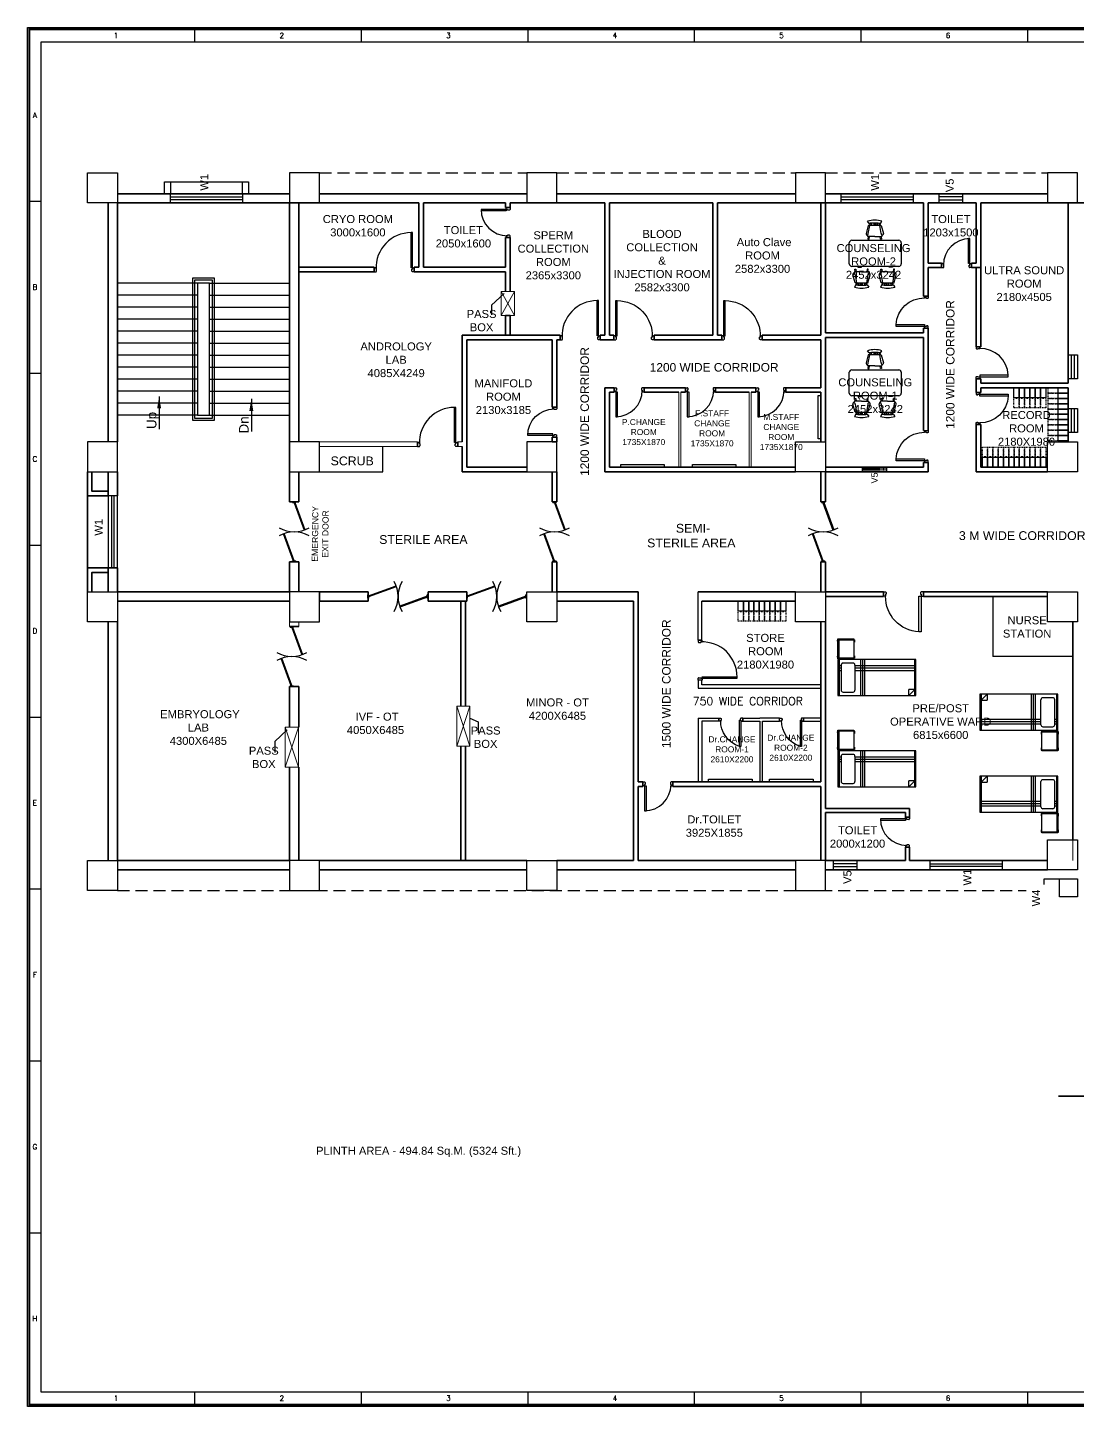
# Model space of a CAD drawing. Extents: x 3485972 to 3601240, y -625657 to -591207.
# Drawn here: x 3551253 to 3577476, y -625657 to -591207 of the extents above; entities that cross this region are included whole.
import ezdxf
from ezdxf.enums import TextEntityAlignment as Align

# ---------------------------------------------------------------- set-up
doc = ezdxf.new("R2010")
doc.units = 0
doc.header["$LTSCALE"] = 6
doc.header["$MEASUREMENT"] = 0
doc.linetypes.add('HIDDEN', pattern=[0.375, 0.25, -0.125])
doc.layers.get('0').update_dxf_attribs({"linetype": 'CONTINUOUS'})
doc.layers.add('AREA', color=193, linetype='CONTINUOUS', plot=False)
for name, color, linetype in [('BLOCK HACTH', 10, 'CONTINUOUS'), ('Chajja', 7, 'CONTINUOUS'), ('COL', 5, 'CONTINUOUS'), ('DOOR', 44, 'CONTINUOUS'), ('furniture', 33, 'CONTINUOUS'), ('JOINERY', 7, 'CONTINUOUS'), ('Railing', 21, 'CONTINUOUS'), ('Staircase', 7, 'CONTINUOUS'), ('TEXT', 250, 'CONTINUOUS'), ('TITLE', 7, 'CONTINUOUS'), ('walls', 252, 'CONTINUOUS'), ('Window', 161, 'CONTINUOUS')]:
    doc.layers.add(name, color=color, linetype=linetype)
for name, color, linetype, lineweight in [('P-Wall', 36, 'CONTINUOUS', 35), ('WALL', 8, 'CONTINUOUS', 35), ('WIN', 151, 'CONTINUOUS', 9)]:
    doc.layers.add(name, color=color, linetype=linetype, lineweight=lineweight)
doc.styles.add('ARI', font='arial.ttf')
doc.styles.add('ARIAL', font='arial.ttf')
doc.styles.add('ROMANS', font='romans.shx')
doc.styles.get("Standard").update_dxf_attribs({"font": 'SIMPLEX'})
doc.dimstyles.new('int. dim', dxfattribs={"dimtxt": 900, "dimasz": 450, "dimexe": 150, "dimexo": 150, "dimgap": 150, "dimtad": 0, "dimdec": 0, "dimzin": 12, "dimdsep": 46, "dimtxsty": 'ARI', "dimblk": 'ARCHTICK', "dimcen": 1.5, "dimdle": 150, "dimclrd": 256, "dimclre": 256, "dimclrt": 7, "dimazin": 0, "dimtfac": 1, "dimtdec": 0, "dimtix": 1, "dimtmove": 2, "dimatfit": 3, "dimfxl": 1, "dimtolj": 1, "dimtzin": 0, "dimlwd": -1, "dimlwe": -1, "dimarcsym": 0})
doc.dimstyles.new('TEXT', dxfattribs={"dimscale": 0, "dimtxt": 500, "dimasz": 100, "dimexe": 75, "dimexo": 100, "dimgap": 50, "dimtad": 0, "dimdec": 0, "dimzin": 0, "dimdsep": 46, "dimtxsty": 'ARIAL', "dimblk": 'OBLIQUE', "dimcen": 0.09, "dimdle": 100, "dimclrd": 256, "dimclre": 256, "dimclrt": 6, "dimadec": 0, "dimazin": 0, "dimtfac": 1, "dimtdec": 0, "dimtofl": 0, "dimtmove": 2, "dimatfit": 3, "dimfxl": 1, "dimfrac": 2, "dimtolj": 1, "dimtzin": 0, "dimarcsym": 0})

# ---------------------------------------------------------------- blocks, each defined once
blk = doc.blocks.new('Z$W@#5624')
at = {"layer": 'DOOR'}
for p, q in [((0, 499), (25, 499)), ((0, 400), (0, 499)), ((19, 429), (28, 453)), ((19, 429), (840, 130)), ((25, 400), (25, 499)), ((28, 453), (849, 154)), ((1770, 446), (949, 745)), ((1779, 470), (957, 769)), ((1122, 709), (1113, 685)), ((1610, 518), (1117, 697)), ((1614, 529), (1606, 506)), ((1779, 470), (1770, 446)), ((1798, 499), (1773, 499)), ((1773, 400), (1773, 499)), ((1798, 400), (1798, 499)), ((0, 400), (25, 400)), ((183, 369), (192, 393)), ((188, 381), (680, 202)), ((685, 214), (676, 190)), ((1798, 400), (1773, 400))]:
    blk.add_line(p, q, dxfattribs=at)
at = {"layer": 'DOOR', "color": 145, "extrusion": (0, 0, -1)}
for centre, start_param, end_param in [((0, 449), -0.523599, 0.523599), ((1798, 449), 2.617994, 3.665191)]:
    blk.add_ellipse(centre, major_axis=(899, 0), ratio=1, start_param=start_param, end_param=end_param, dxfattribs=at)
blk = doc.blocks.new('_Oblique')
at = {"color": 0, "linetype": 'ByBlock', "lineweight": -2}
blk.add_line((-0.5, -0.5), (0.5, 0.5), dxfattribs=at)
blk = doc.blocks.new('1000')
at = {"layer": 'DOOR'}
for p, q in [((0, -111, 0), (0, 0)), ((0, 0), (55, 0, 0)), ((945, 0, 0), (945, -2, 0)), ((1000, 0), (945, 0, 0)), ((1000, -111, 0), (1000, 0)), ((55, -111, 0), (0, -111, 0)), ((55, 0, 0), (55, -3, 0)), ((70, -55, 0), (55, -55, 0)), ((55, -55, 0), (55, -111, 0)), ((55, -111, 0), (55, -1001, 0)), ((111, -111, 0), (55, -111, 0)), ((70, -15, 0), (68, -15, 0)), ((70, -15, 0), (70, -55, 0)), ((111, -1001, 0), (111, -111, 0)), ((930, -15, 0), (930, -55, 0)), ((930, -15, 0), (932, -15, 0)), ((930, -55, 0), (945, -55, 0)), ((945, -55, 0), (945, -111, 0)), ((945, -111, 0), (1000, -111, 0)), ((55, -1001, 0), (111, -1001, 0))]:
    blk.add_line(p, q, dxfattribs=at)
for centre, start_param, end_param in [((55, -15, 0), 3.926897, 5.497693), ((945, -15, 0), -0.785492, 0.785304)]:
    blk.add_ellipse(centre, major_axis=(-8.84, 8.84, 0), ratio=1, start_param=start_param, end_param=end_param, dxfattribs=at)
at = {"layer": 'DOOR', "color": 145}
blk.add_ellipse((71, -128, 0), major_axis=(597, 637, 0), ratio=0.999944, start_param=3.940126, end_param=5.484659, dxfattribs=at)
blk = doc.blocks.new('A$C45A5314D')
at = {"layer": 'furniture', "color": 8, "ltscale": 0.75}
for p, q in [((-1962, 946), (-1950, 946)), ((-1962, 944), (-1950, 944)), ((-1962, 943), (-1950, 943)), ((-1962, 941), (-1950, 941)), ((-1962, 939), (-1950, 939)), ((-1962, 936), (-1950, 936)), ((-1962, 932), (-1950, 932)), ((-1962, 927), (-1950, 927)), ((-1962, 921), (-1950, 921)), ((-1962, 913), (-1950, 913)), ((-1962, 907), (-1950, 907)), ((-1962, 902), (-1950, 902)), ((-1962, 898), (-1950, 898)), ((-1962, 895), (-1950, 895)), ((-1962, 892), (-1950, 892)), ((-1962, 891), (-1950, 891)), ((-1962, 889), (-1950, 889)), ((-1962, 888), (-1950, 888)), ((-1538, 946), (-1550, 946)), ((-1538, 944), (-1550, 944)), ((-1538, 943), (-1550, 943)), ((-1538, 941), (-1550, 941)), ((-1538, 939), (-1550, 939)), ((-1538, 936), (-1550, 936)), ((-1538, 932), (-1550, 932)), ((-1538, 927), (-1550, 927)), ((-1538, 921), (-1550, 921)), ((-1538, 913), (-1550, 913)), ((-1538, 907), (-1550, 907)), ((-1538, 902), (-1550, 902)), ((-1538, 898), (-1550, 898)), ((-1538, 895), (-1550, 895)), ((-1538, 892), (-1550, 892)), ((-1538, 891), (-1550, 891)), ((-1538, 889), (-1550, 889)), ((-1538, 888), (-1550, 888)), ((-1962, 545), (-1950, 545)), ((-1962, 543), (-1950, 543)), ((-1962, 542), (-1950, 542)), ((-1962, 540), (-1950, 540)), ((-1962, 538), (-1950, 538)), ((-1962, 535), (-1950, 535)), ((-1962, 531), (-1950, 531)), ((-1962, 526), (-1950, 526)), ((-1962, 520), (-1950, 520)), ((-1962, 512), (-1950, 512)), ((-1962, 506), (-1950, 506)), ((-1962, 501), (-1950, 501)), ((-1962, 497), (-1950, 497)), ((-1962, 494), (-1950, 494)), ((-1962, 491), (-1950, 491)), ((-1962, 490), (-1950, 490)), ((-1962, 488), (-1950, 488)), ((-1962, 487), (-1950, 487)), ((-1962, 486), (-1950, 486)), ((-1538, 545), (-1550, 545)), ((-1538, 543), (-1550, 543)), ((-1538, 542), (-1550, 542)), ((-1538, 540), (-1550, 540)), ((-1538, 538), (-1550, 538)), ((-1538, 535), (-1550, 535)), ((-1538, 531), (-1550, 531)), ((-1538, 526), (-1550, 526)), ((-1538, 520), (-1550, 520)), ((-1538, 512), (-1550, 512)), ((-1538, 506), (-1550, 506)), ((-1538, 501), (-1550, 501)), ((-1538, 497), (-1550, 497)), ((-1538, 494), (-1550, 494)), ((-1538, 491), (-1550, 491)), ((-1538, 490), (-1550, 490)), ((-1538, 488), (-1550, 488)), ((-1538, 487), (-1550, 487))]:
    blk.add_line(p, q, dxfattribs=at)
at = {"layer": 'furniture', "ltscale": 0.75}
for p, q in [((-1962, 946), (-1950, 946)), ((-1962, 946), (-1962, 887)), ((-1962, 887), (-1950, 887)), ((-1950, 967), (-1550, 967)), ((-1950, 467), (-1950, 967)), ((-1930, 948), (-1930, 487)), ((-1930, 948), (-1550, 948)), ((-1550, 967), (-1550, 467)), ((-1538, 946), (-1550, 946)), ((-1538, 887), (-1550, 887)), ((-1538, 946), (-1538, 887)), ((-1962, 545), (-1950, 545)), ((-1962, 545), (-1962, 486)), ((-1962, 486), (-1950, 486)), ((-1550, 467), (-1950, 467)), ((-1550, 487), (-1930, 487)), ((-1538, 545), (-1550, 545)), ((-1538, 486), (-1550, 486)), ((-1538, 545), (-1538, 486))]:
    blk.add_line(p, q, dxfattribs=at)
at = {"layer": 'furniture'}
for p, q in [((0, 450), (-1950, 450)), ((-1950, 450), (-1950, -450)), ((-1920, 450), (-1920, -450)), ((-1572, 362), (-1820, 362)), ((-1377, -450), (-1377, 450)), ((-1327, -450), (-1327, 450)), ((-1277, -450), (-1277, 450)), ((-30, -450), (-30, 450)), ((0, -450), (0, 450)), ((-1920, 300), (-1869, 300)), ((-1920, 241), (-1869, 241)), ((-1920, 182), (-1869, 182)), ((-1869, 313), (-1869, -313)), ((-1523, 313), (-1523, -313)), ((-1523, 300), (-30, 300)), ((-1523, 241), (-30, 241)), ((-1523, 182), (-30, 182)), ((-180, -450), (-30, -300)), ((-180, -450), (-180, -300)), ((-30, -300), (-180, -300)), ((-1950, -450), (0, -450)), ((-1820, -362), (-1572, -362))]:
    blk.add_line(p, q, dxfattribs=at)
at = {"layer": 'furniture', "ltscale": 0.75}
for centre, start, end in [((-1876, 917), 161.0754, 198.9247), ((-1624, 917), 341.0754, 18.9247), ((-1876, 516), 161.0754, 198.9247), ((-1624, 516), 341.0754, 18.9247)]:
    blk.add_arc(centre, 91.1, start, end, dxfattribs=at)
at = {"layer": 'furniture'}
for centre, start, end in [((-1820, 313), 90, 180), ((-1572, 313), 0, 90), ((-1820, -313), 180, 270), ((-1572, -313), 270, 0)]:
    blk.add_arc(centre, 49.2, start, end, dxfattribs=at)
blk = doc.blocks.new('_ArchTick')
at = {"color": 0, "linetype": 'ByBlock', "const_width": 0.15}
blk.add_lwpolyline([(-0.5, -0.5), (0.5, 0.5)], dxfattribs=at)
blk = doc.blocks.new('A$C66962185')
at = {"layer": 'TITLE'}
for p, q in [((2.14, -140930.66), (360.7, -140930.66)), ((2.14, -141176.03), (2.14, -140930.66)), ((360.7, -141176.03), (2.14, -141176.03))]:
    blk.add_line(p, q, dxfattribs=at)
at = {"layer": 'TITLE', "color": 7}
for p, q in [((30.11, -140930.66), (30.11, -140928.36)), ((60.37, -140930.66), (60.37, -140928.36)), ((90.64, -140930.66), (90.64, -140928.36)), ((120.9, -140930.66), (120.9, -140928.36)), ((151.16, -140930.66), (151.16, -140928.36)), ((181.42, -140930.66), (181.42, -140928.36))]:
    blk.add_line(p, q, dxfattribs=at)
at = {"layer": 'TITLE', "color": 0}
for p, q in [((-0.15, -140959.61), (2.14, -140959.61)), ((-0.15, -140990.86), (2.14, -140990.86)), ((-0.15, -141022.1), (2.14, -141022.1)), ((-0.15, -141053.35), (2.14, -141053.35)), ((0, -141084.59), (2.14, -141084.59)), ((-0.15, -141115.84), (2.14, -141115.84)), ((-0.15, -141147.08), (2.14, -141147.08)), ((30.11, -141178.33), (30.11, -141176.03)), ((60.37, -141178.33), (60.37, -141176.03)), ((90.64, -141178.33), (90.64, -141176.03)), ((120.9, -141178.33), (120.9, -141176.03)), ((151.16, -141178.33), (151.16, -141176.03)), ((181.42, -141178.33), (181.42, -141176.03))]:
    blk.add_line(p, q, dxfattribs=at)
at = {"layer": 'TITLE', "color": 7, "const_width": 0.355}
blk.add_lwpolyline([(363, -140928.36), (363, -141178.33), (0, -141178.33), (0, -140928.36)], close=True, dxfattribs=at)
at = {"layer": 'TITLE', "color": 7, "style": 'ROMANS'}
for s, p in [('1', (15.75, -140929.48)), ('2', (45.89, -140929.48)), ('3', (76.15, -140929.48)), ('4', (106.41, -140929.48)), ('5', (136.67, -140929.48)), ('6', (166.94, -140929.48))]:
    blk.add_text(s, height=0.952, dxfattribs=at).set_placement(p, align=Align.MIDDLE)
at = {"layer": 'TITLE', "color": 0, "style": 'ROMANS'}
for s, p in [('A', (1.02, -140943.96)), ('B', (1.02, -140975.21)), ('C', (1.02, -141006.45)), ('D', (1.02, -141037.7)), ('E', (1.02, -141068.94)), ('F', (1.02, -141100.19)), ('G', (1.02, -141131.44)), ('H', (1.02, -141162.68)), ('1', (15.75, -141177.15)), ('2', (45.89, -141177.15)), ('3', (76.15, -141177.15)), ('4', (106.41, -141177.15)), ('5', (136.67, -141177.15)), ('6', (166.94, -141177.15))]:
    blk.add_text(s, height=0.952, dxfattribs=at).set_placement(p, align=Align.MIDDLE)
blk = doc.blocks.new('Z$W@#1841')
at = {"layer": 'DOOR'}
blk.add_lwpolyline([(482, 633), (482, -167), (533, -167), (533, 633)], close=True, dxfattribs=at)
for points in [[(-254, -218), (-268, -218), (-268, -167), (-317, -167), (-317, -267), (-268, -267), (-268, -265, 0.414214), (-256, -254), (-254, -254)], [(519, -218), (533, -218), (533, -167), (583, -167), (583, -267), (533, -267), (533, -265, -0.414214), (522, -254), (519, -254)]]:
    blk.add_lwpolyline(points, format="xyb", close=True, dxfattribs=at)
at = {"layer": 'DOOR', "color": 145}
blk.add_arc((518, -152), 786, 92.6177, 181.1129, dxfattribs=at)
blk = doc.blocks.new('750')
at = {"layer": 'DOOR'}
for p, q in [((-50, 705), (-47.5, 705)), ((-35, 690), (-35, 692.5)), ((-50, 45), (-47.5, 45)), ((-35, 60), (-35, 57.5)), ((50, 45), (50, 80)), ((50, 80), (675, 80)), ((50, 45), (675, 45)), ((675, 45), (675, 80))]:
    blk.add_line(p, q, dxfattribs=at)
for points in [[(15, 690), (15, 705), (50, 705), (50, 750), (-50, 750), (-50, 705)], [(-35, 690), (15, 690)], [(15, 60), (15, 45), (50, 45), (50, 0), (-50, 0), (-50, 45)], [(-35, 60), (15, 60)]]:
    blk.add_lwpolyline(points, dxfattribs=at)
for centre, start, end in [((-35, 705), 180, 270), ((-35, 45), 90, 180)]:
    blk.add_arc(centre, 12.5, start, end, dxfattribs=at)
at = {"layer": 'DOOR', "color": 145}
blk.add_arc((15, 45), 660, 0, 90, dxfattribs=at)
blk = doc.blocks.new('A$C19B8274B')
at = {"layer": 'DOOR'}
for p, q in [((-45, 925), (-80, 925)), ((-80, 50), (-80, 925)), ((-45, 50), (-45, 925)), ((-45, 50), (-80, 50)), ((-955, -50), (-955, -47.5)), ((-940, -35), (-942.5, -35)), ((-60, -35), (-57.5, -35)), ((-45, -50), (-45, -47.5))]:
    blk.add_line(p, q, dxfattribs=at)
for points in [[(-940, 15), (-955, 15), (-955, 50), (-1000, 50), (-1000, -50), (-955, -50)], [(-940, -35), (-940, 15)], [(-60, 15), (-45, 15), (-45, 50), (0, 50), (0, -50), (-45, -50)], [(-60, -35), (-60, 15)]]:
    blk.add_lwpolyline(points, dxfattribs=at)
at = {"layer": 'DOOR', "color": 145}
blk.add_arc((-80, 50), 875, 90, 182.29244, dxfattribs=at)
at = {"layer": 'DOOR'}
for centre, start, end in [((-955, -35), 270, 0), ((-45, -35), 180, 270)]:
    blk.add_arc(centre, 12.5, start, end, dxfattribs=at)
blk = doc.blocks.new('600')
at = {"layer": 'DOOR'}
blk.add_lwpolyline([(3496827, -614415), (3496829, -615066), (3496858, -615066), (3496858, -614415)], close=True, dxfattribs=at)
for points in [[(3496371, -615066), (3496357, -615066), (3496357, -615046), (3496307, -615046), (3496307, -615116), (3496357, -615116), (3496357, -615114, 0.414214), (3496368, -615102), (3496371, -615102)], [(3496844, -615066), (3496858, -615066), (3496858, -615046), (3496907, -615046), (3496907, -615116), (3496858, -615116), (3496858, -615114, -0.414214), (3496847, -615102), (3496844, -615102)]]:
    blk.add_lwpolyline(points, format="xyb", close=True, dxfattribs=at)
at = {"layer": 'furniture', "linetype": 'ByBlock'}
blk.add_arc((3497016, -615047), 659, 106.6562, 181.6858, dxfattribs=at)
blk = doc.blocks.new('Desk - 30 x 60 in.')
at = {"linetype": 'Continuous'}
for p, q in [((-26.999995, 0), (26.999995, 0)), ((-29.999995, -27), (-29.999995, -3)), ((29.999995, -3), (29.999995, -27)), ((26.999995, -30), (-26.999995, -30)), ((-20.000005, -30), (-20.000005, -31)), ((-20.000005, -31), (-16.000005, -31)), ((-16.000005, -31), (-16.000005, -30)), ((15.999995, -31), (15.999995, -30)), ((19.999995, -31), (15.999995, -31)), ((19.999995, -30), (19.999995, -31))]:
    blk.add_line(p, q, dxfattribs=at)
for centre, start, end in [((-26.499995, -3.5), 98.1301, 171.8699), ((26.499995, -3.5), 8.130102, 81.8699), ((-26.499995, -26.5), 188.1301, 261.8699), ((26.499995, -26.5), 278.1301, 351.8699)]:
    blk.add_arc(centre, 3.535534, start, end, dxfattribs=at)
blk = doc.blocks.new('Chair - Rocking')
at = {"linetype": 'Continuous'}
for p, q in [((-9, -7.5), (-12, -18.49999)), ((-8, -4.5), (-10, -1.5)), ((-7, -7.5), (-9, -7.5)), ((-9, -18.49999), (-7, -7.5)), ((-8.23428, -6.99939), (-8.3093, -7.47958)), ((-8.23041, -7), (8.23915, -7)), ((-7.5, -4.5), (-7, -7)), ((-6.5, -7), (-7.02225, -4.43)), ((-4.5, -7), (-4.96674, -4.19951)), ((-4, -7), (-4.40532, -4.16272)), ((-1.5, -4.05012), (-1.5, -7)), ((-1, -7), (-1, -4.05012)), ((1, -7), (1, -4.04655)), ((1.5, -4.05012), (1.5, -7)), ((4, -7), (4.40187, -4.18694)), ((4.5, -7), (4.96761, -4.19437)), ((6.5, -7), (7, -4.4057)), ((7.5, -4.5), (7, -7)), ((7, -7.5), (9, -7.5)), ((9, -18.49999), (7, -7.5)), ((8, -4.5), (10, -1.5)), ((8.31071, -7.48854), (8.23449, -7.00073)), ((9, -7.5), (12, -18.49999)), ((-10.36644, -20.64523), (-10.5, -21.49999)), ((-9, -22.49999), (-9.5, -26.49999)), ((0, -22.49999), (-9.5, -22.49999)), ((-9.5, -26.49999), (-8, -26.49999)), ((-8, -26.49999), (-7.5, -22.49999)), ((0, -22.49999), (9.5, -22.49999)), ((8, -26.49999), (7.5, -22.49999)), ((9.5, -26.49999), (8, -26.49999)), ((9, -22.49999), (9.5, -26.49999)), ((10.5, -21.49999), (10.3575, -20.58798))]:
    blk.add_line(p, q, dxfattribs=at)
for centre, radius, start, end in [((0, -34.08333), 34.08333, 72.93847, 107.0615), ((-10.5, -18.99999), 1.58114, 161.5651, 18.43495), ((0, -68.25004), 64.25, 93.92211, 97.15267), ((0, -68.25004), 64.25, 82.84733, 93.92211), ((10.5, -18.99999), 1.58114, 161.5651, 18.43495), ((-9.5, -21.49999), 1, 180, 270), ((9.5, -21.49999), 1, 270, 0)]:
    blk.add_arc(centre, radius, start, end, dxfattribs=at)
blk = doc.blocks.new('File Cabinet - Letter')
at = {"linetype": 'Continuous'}
for p, q in [((0, 0), (15, 0)), ((0, -28.5), (0, 0)), ((15, 0), (15, -28.5)), ((15, -28.5), (0, -28.5)), ((0, -29.5), (0, -28.5)), ((0, -33.5), (0, -31.5)), ((0, -37.5), (0, -35.5)), ((5.5, -28.5), (5.5, -29.5)), ((5.5, -29.5), (9.5, -29.5)), ((9.5, -29.5), (9.5, -28.5)), ((15, -30.5), (15, -32.5)), ((15, -34.5), (15, -36.5)), ((15, -38.5), (15, -40.5)), ((0, -41.5), (0, -39.5)), ((0, -45.5), (0, -43.5)), ((0, -49.5), (0, -47.5)), ((0, -53.5), (0, -51.5)), ((0, -57), (0, -55.5)), ((2.5, -57), (0, -57)), ((6.5, -57), (4.5, -57)), ((10.5, -57), (8.5, -57)), ((15, -57), (12.5, -57)), ((15, -42.5), (15, -44.5)), ((15, -46.5), (15, -48.5)), ((15, -50.5), (15, -52.5)), ((15, -54.5), (15, -57))]:
    blk.add_line(p, q, dxfattribs=at)

msp = doc.modelspace()

# ---------------------------------------------------------------- linework, layer by layer
at = {"layer": 'AREA'}
for points in [[(3551253, -591208), (3601240, -591207), (3601240, -625656), (3551253, -625657)], [(3551295, -591251), (3601198, -591250), (3601198, -625613), (3551295, -625614)]]:
    msp.add_lwpolyline(points, close=True, dxfattribs=at)
at = {"layer": 'BLOCK HACTH', "color": 7}
msp.add_lwpolyline([(3555496, -600890), (3555796, -600890), (3555796, -597590), (3555496, -597590)], close=True, dxfattribs=at)
at = {"layer": 'Chajja', "linetype": 'HIDDEN', "ltscale": 200}
for p, q in [((3558546, -594840), (3563721, -594840)), ((3564471, -594840), (3570431, -594840)), ((3571181, -594840), (3576726, -594840)), ((3553496, -612770), (3576196, -612770))]:
    msp.add_line(p, q, dxfattribs=at)
at = {"layer": 'Chajja', "color": 8, "linetype": 'ByBlock'}
msp.add_line((3554821, -595060), (3556621, -595060), dxfattribs=at)
at = {"layer": 'Chajja', "color": 7, "linetype": 'ByBlock'}
for p, q in [((3576646, -612475), (3577026, -612475)), ((3576646, -612620), (3576646, -612475))]:
    msp.add_line(p, q, dxfattribs=at)
for points in [[(3554671, -595360), (3554671, -595060), (3554821, -595060), (3554821, -595360)], [(3556621, -595360), (3556621, -595060), (3556771, -595060), (3556771, -595360)]]:
    msp.add_lwpolyline(points, dxfattribs=at)
at = {"layer": 'COL'}
for points in [[(3553496, -595590), (3552746, -595590), (3552746, -594840), (3553496, -594840)], [(3557796, -595590), (3558546, -595590), (3558546, -594840), (3557796, -594840)], [(3563721, -595590), (3564471, -595590), (3564471, -594840), (3563721, -594840)], [(3570431, -595590), (3571181, -595590), (3571181, -594840), (3570431, -594840)], [(3576726, -595590), (3577476, -595590), (3577476, -594840), (3576726, -594840)], [(3552746, -602305), (3553496, -602305), (3553496, -601555), (3552746, -601555)], [(3557796, -602305), (3558546, -602305), (3558546, -601555), (3557796, -601555)], [(3564471, -602305), (3564471, -601555), (3563721, -601555), (3563721, -602305)], [(3570431, -602305), (3570431, -601555), (3571181, -601555), (3571181, -602305)], [(3552746, -605305), (3553496, -605305), (3553496, -606055), (3552746, -606055)], [(3557796, -606055), (3558546, -606055), (3558546, -605305), (3557796, -605305)], [(3563721, -605305), (3564471, -605305), (3564471, -606055), (3563721, -606055)], [(3570431, -605305), (3571181, -605305), (3571181, -606055), (3570431, -606055)], [(3577476, -611500), (3577476, -612250), (3576726, -612250), (3576726, -611500)], [(3552746, -612020), (3553496, -612020), (3553496, -612770), (3552746, -612770)], [(3557796, -612770), (3558546, -612770), (3558546, -612020), (3557796, -612020)], [(3563721, -612020), (3564471, -612020), (3564471, -612770), (3563721, -612770)], [(3571181, -612020), (3570431, -612020), (3570431, -612770), (3571181, -612770)], [(3577026, -612925), (3577026, -612475), (3577476, -612475), (3577476, -612925)]]:
    msp.add_lwpolyline(points, close=True, dxfattribs=at)
at = {"layer": 'COL', "elevation": 0}
for points in [[(3576726, -602305), (3576726, -601555), (3577476, -601555), (3577476, -602305)], [(3576726, -605305), (3577476, -605305), (3577476, -606055), (3576726, -606055)]]:
    msp.add_lwpolyline(points, close=True, dxfattribs=at)
at = {"layer": 'furniture'}
for p, q in [((3571000, -601485), (3571000, -600397)), ((3571000, -600397), (3571066, -600397)), ((3571066, -601485), (3571000, -601485)), ((3566068, -602190), (3566068, -602124)), ((3566068, -602124), (3567157, -602124)), ((3567157, -602124), (3567157, -602190)), ((3567858, -602190), (3567858, -602124)), ((3567858, -602124), (3568946, -602124)), ((3568946, -602124), (3568946, -602190)), ((3568259, -610050), (3568259, -609984)), ((3568259, -609984), (3569348, -609984)), ((3569348, -609984), (3569348, -610050)), ((3569783, -610050), (3569783, -609984)), ((3569783, -609984), (3570872, -609984)), ((3570872, -609984), (3570872, -610050))]:
    msp.add_line(p, q, dxfattribs=at)
at = {"layer": 'furniture', "linetype": 'Continuous'}
for p, q in [((3560126, -602305), (3560126, -601670)), ((3558546, -602305), (3560126, -602305)), ((3575361, -605420), (3575361, -606920)), ((3577361, -606920), (3575361, -606920))]:
    msp.add_line(p, q, dxfattribs=at)
at = {"layer": 'P-Wall', "lineweight": 0}
for p, q in [((3567521, -600320), (3567521, -602190)), ((3567571, -600320), (3567571, -602190)), ((3569281, -600320), (3569281, -602190)), ((3569331, -600320), (3569331, -602190))]:
    msp.add_line(p, q, dxfattribs=at)
at = {"layer": 'Railing'}
for points in [[(3555371, -601015), (3555921, -601015), (3555921, -597465), (3555371, -597465)], [(3555421, -600965), (3555871, -600965), (3555871, -597515), (3555421, -597515)]]:
    msp.add_lwpolyline(points, close=True, dxfattribs=at)
at = {"layer": 'Staircase', "color": 7, "linetype": 'Continuous'}
for p, q in [((3555496, -597590), (3553496, -597590)), ((3555796, -597590), (3557796, -597590)), ((3555496, -597890), (3553496, -597890)), ((3555796, -597890), (3557796, -597890)), ((3555496, -598190), (3553496, -598190)), ((3555796, -598190), (3557796, -598190)), ((3555496, -598490), (3553496, -598490)), ((3555796, -598490), (3557796, -598490)), ((3555496, -598790), (3553496, -598790)), ((3555796, -598790), (3557796, -598790)), ((3555496, -599090), (3553496, -599090)), ((3555496, -599390), (3553496, -599390)), ((3555796, -599090), (3557796, -599090)), ((3555796, -599390), (3557796, -599390)), ((3555496, -599690), (3553496, -599690)), ((3555796, -599690), (3557796, -599690)), ((3555496, -599990), (3553496, -599990)), ((3555796, -599990), (3557796, -599990)), ((3555496, -600290), (3553496, -600290)), ((3555796, -600290), (3557796, -600290)), ((3555496, -600590), (3553496, -600590)), ((3555796, -600590), (3557796, -600590)), ((3555496, -600890), (3553496, -600890)), ((3555796, -600890), (3557796, -600890))]:
    msp.add_line(p, q, dxfattribs=at)
at = {"layer": 'WALL', "linetype": 'ByBlock'}
for p, q in [((3553266, -595590), (3553266, -601555)), ((3557796, -595360), (3553496, -595360)), ((3553496, -595590), (3553496, -601555)), ((3557796, -595590), (3553496, -595590)), ((3557796, -595590), (3557796, -601555)), ((3558026, -595590), (3558026, -601555)), ((3558026, -595590), (3558026, -601555)), ((3563721, -595360), (3558546, -595360)), ((3561026, -595590), (3558546, -595590)), ((3561026, -597190), (3561026, -595590)), ((3563191, -595590), (3561141, -595590)), ((3561141, -597190), (3561141, -595590)), ((3563191, -595705), (3563191, -595590)), ((3563306, -595705), (3563306, -595590)), ((3565671, -595590), (3563306, -595590)), ((3570431, -595360), (3564471, -595360)), ((3565671, -598890), (3565671, -595590)), ((3565786, -598890), (3565786, -595590)), ((3568369, -595590), (3565786, -595590)), ((3568369, -598890), (3568369, -595590)), ((3570431, -595590), (3568484, -595590)), ((3568484, -598890), (3568484, -595590)), ((3571066, -597205), (3571066, -595590)), ((3576726, -595360), (3571181, -595360)), ((3573633, -595590), (3571181, -595590)), ((3571181, -598832), (3571181, -595590)), ((3573633, -595590), (3573633, -597917)), ((3573748, -595590), (3573748, -597090)), ((3574951, -595590), (3574951, -597090)), ((3575066, -595590), (3575066, -597205)), ((3577246, -600095), (3577246, -595590)), ((3563306, -595705), (3563191, -595705)), ((3563191, -597190), (3563191, -596455)), ((3563306, -596455), (3563191, -596455)), ((3563306, -597306), (3563306, -596455)), ((3559911, -597190), (3558026, -597190)), ((3559911, -597306), (3558026, -597306)), ((3559911, -597306), (3559911, -597190)), ((3561026, -597190), (3560911, -597190)), ((3560911, -597306), (3560911, -597190)), ((3563191, -597306), (3560911, -597306)), ((3563191, -597190), (3561141, -597190)), ((3563191, -597306), (3563191, -597798)), ((3563306, -597306), (3563306, -597798)), ((3571066, -598890), (3571066, -597205)), ((3573748, -597090), (3574083, -597090)), ((3573748, -597205), (3573748, -597917)), ((3573748, -597205), (3574083, -597205)), ((3574083, -597205), (3574083, -597090)), ((3574833, -597090), (3574951, -597090)), ((3574833, -597205), (3574833, -597090)), ((3574833, -597205), (3575066, -597205)), ((3574951, -597205), (3574951, -599180)), ((3575066, -597205), (3575066, -599180)), ((3573748, -597917), (3573633, -597917)), ((3563191, -598890, -101231), (3563191, -598398, -101231)), ((3563306, -598398), (3563191, -598398, -101231)), ((3563306, -598890), (3563306, -598398)), ((3573633, -598717), (3573633, -598832)), ((3573748, -598717), (3573633, -598717)), ((3573748, -598717), (3573748, -601275)), ((3564557, -598890), (3562111, -598890)), ((3562111, -601555), (3562111, -598890)), ((3564356, -599005), (3562226, -599005)), ((3562226, -602190), (3562226, -599005)), ((3564356, -600690), (3564356, -599005)), ((3564557, -599005), (3564471, -599005)), ((3564471, -600690), (3564471, -599005)), ((3564557, -598890), (3564557, -599005)), ((3565671, -598890), (3565557, -598890)), ((3565557, -598890), (3565557, -599005)), ((3565671, -598890), (3565557, -598890)), ((3565900, -599005), (3565557, -599005)), ((3565900, -598890), (3565786, -598890)), ((3565900, -598890), (3565900, -599005)), ((3568369, -598890), (3566900, -598890)), ((3566900, -598890), (3566900, -599005)), ((3568598, -599005), (3566900, -599005)), ((3568598, -598890), (3568484, -598890)), ((3568598, -598890), (3568598, -599005)), ((3571066, -598890), (3569598, -598890)), ((3569598, -598890), (3569598, -599005)), ((3571066, -599005), (3569598, -599005)), ((3571066, -600205), (3571066, -599005)), ((3573633, -598832), (3571181, -598832)), ((3573633, -598947), (3571181, -598947)), ((3571181, -601555), (3571181, -598947)), ((3573633, -598947), (3573633, -601275)), ((3574951, -599180), (3575066, -599180)), ((3574951, -599980), (3574951, -600325)), ((3574951, -599980), (3575066, -599980)), ((3575066, -599980), (3575066, -600095)), ((3575066, -600095), (3577246, -600095)), ((3565671, -602305), (3565671, -600205)), ((3565901, -600205), (3565671, -600205)), ((3565786, -602190), (3565786, -600320)), ((3565901, -600320), (3565786, -600320)), ((3565901, -600320), (3565901, -600205)), ((3567686, -600205), (3566651, -600205)), ((3566651, -600320), (3566651, -600205)), ((3567521, -600320), (3566651, -600320)), ((3567686, -600320), (3567571, -600320)), ((3567686, -600320), (3567686, -600205)), ((3569446, -600205), (3568436, -600205)), ((3568436, -600320), (3568436, -600205)), ((3569281, -600320), (3568436, -600320)), ((3569446, -600320), (3569331, -600320)), ((3569446, -600320), (3569446, -600205)), ((3571066, -600205), (3570196, -600205)), ((3570196, -600320), (3570196, -600205)), ((3571066, -600320), (3570196, -600320)), ((3571066, -601555), (3571066, -600320)), ((3574951, -600325), (3575066, -600325)), ((3575066, -600210), (3577246, -600210)), ((3575066, -600210), (3575066, -600325)), ((3577246, -601555), (3577246, -600210)), ((3564356, -600690), (3564471, -600690)), ((3574951, -601125), (3574951, -602305)), ((3574951, -601125), (3575066, -601125)), ((3575066, -601125), (3575066, -602190)), ((3564356, -601555), (3564356, -601440)), ((3564356, -601440), (3564471, -601440)), ((3564471, -601440), (3564471, -601555)), ((3560996, -601671), (3560996, -601555)), ((3561996, -601671), (3561996, -601555)), ((3562111, -602305), (3562111, -601670)), ((3564356, -601555), (3564471, -601555)), ((3573633, -602075), (3573633, -602190)), ((3573633, -602075), (3573633, -602190)), ((3573748, -602075), (3573633, -602075)), ((3573748, -602075), (3573748, -602305)), ((3553266, -602305), (3553266, -602905)), ((3553496, -602305), (3553496, -602905)), ((3557796, -602306), (3557796, -602305)), ((3557796, -603055), (3557796, -602306)), ((3558026, -603055), (3558026, -602306)), ((3563721, -602305), (3562111, -602305)), ((3563721, -602190), (3562226, -602190)), ((3564356, -603055), (3564356, -602305)), ((3564471, -603055), (3564471, -602305)), ((3565671, -602305), (3570431, -602305)), ((3565786, -602190), (3570431, -602190)), ((3571066, -603055), (3571066, -602305)), ((3573633, -602190), (3571181, -602190)), ((3571181, -603055), (3571181, -602305)), ((3573748, -602305), (3571181, -602305)), ((3574951, -602305), (3576726, -602305)), ((3575066, -602190), (3576726, -602190)), ((3552746, -602905), (3552746, -604705)), ((3558026, -603055), (3557796, -603055)), ((3564471, -603055), (3564356, -603055)), ((3571181, -603055), (3571066, -603055)), ((3557796, -605305), (3557796, -604555)), ((3558026, -604555), (3557796, -604555)), ((3558026, -605305), (3558026, -604555)), ((3564356, -605305), (3564356, -604555)), ((3564471, -604555), (3564356, -604555)), ((3564471, -604555), (3564471, -605305)), ((3571066, -605305), (3571066, -604555)), ((3571181, -604555), (3571066, -604555)), ((3571181, -604555), (3571181, -605305)), ((3553266, -604705), (3553266, -605305)), ((3553496, -604705), (3553496, -605305)), ((3553496, -605305), (3557796, -605305)), ((3553496, -605535), (3557796, -605535)), ((3558546, -605535), (3558546, -605305)), ((3558546, -605305), (3559756, -605305)), ((3558546, -605305), (3558546, -605305)), ((3558546, -605535), (3559756, -605535)), ((3558546, -605535), (3558546, -605535)), ((3559756, -605535), (3559756, -605305)), ((3561256, -605535), (3561256, -605305)), ((3561256, -605305), (3562221, -605305)), ((3561256, -605535), (3562221, -605535)), ((3562076, -605535), (3562076, -608162)), ((3562191, -605535), (3562191, -608162)), ((3562221, -605305), (3562221, -605535)), ((3564471, -605305), (3566506, -605305)), ((3564471, -605535), (3566391, -605535)), ((3564471, -605535), (3564471, -605535)), ((3566391, -605535), (3566391, -612020)), ((3566506, -605305), (3566506, -610050)), ((3568001, -605305), (3570431, -605305)), ((3570431, -605535), (3568091, -605535)), ((3572629, -605305, 0), (3571181, -605305)), ((3572629, -605420, 0), (3571181, -605420)), ((3572629, -605420, 0), (3572629, -605305, 0)), ((3573629, -605420, 0), (3573629, -605305, 0)), ((3576726, -605305, 0), (3573629, -605305, 0)), ((3576726, -605420, 0), (3573629, -605420, 0)), ((3553266, -606055), (3553266, -612020)), ((3553266, -606055), (3553266, -612020)), ((3553496, -606055), (3553496, -612020)), ((3553496, -606055), (3553496, -612020)), ((3557796, -606170), (3558026, -606170)), ((3571066, -606055), (3571066, -610050)), ((3571181, -606055), (3571181, -610720)), ((3577361, -611500), (3577361, -606055)), ((3557796, -607670), (3557796, -608682)), ((3557796, -607670), (3558026, -607670)), ((3558026, -607670), (3558026, -608682)), ((3562076, -609162), (3562076, -612020)), ((3562191, -609162), (3562191, -612020)), ((3557796, -609682), (3557796, -612020)), ((3558026, -609682), (3558026, -612020)), ((3566621, -610050), (3566506, -610050)), ((3566621, -610050), (3566621, -610165)), ((3567706, -610050), (3567371, -610050)), ((3567371, -610050), (3567371, -610165)), ((3567706, -610050), (3567821, -610050)), ((3571066, -610050), (3567821, -610050)), ((3566506, -610165), (3566506, -612020)), ((3566621, -610165), (3566506, -610165)), ((3571066, -610165), (3567371, -610165)), ((3571066, -610165), (3571066, -612020)), ((3571181, -610720), (3573181, -610720)), ((3573181, -610720), (3573281, -610720)), ((3573281, -610720), (3573281, -610935)), ((3571181, -610820), (3571181, -612020)), ((3571181, -610820), (3573181, -610820)), ((3573181, -610935), (3573181, -610820)), ((3573281, -610935), (3573181, -610935)), ((3573181, -611685), (3573281, -611685)), ((3573181, -611685), (3573181, -612020)), ((3573281, -611685), (3573281, -612020)), ((3553496, -612020), (3557796, -612020)), ((3558546, -612020), (3563721, -612020)), ((3564471, -612020), (3566391, -612020)), ((3566506, -612020), (3570431, -612020)), ((3571181, -612020), (3572546, -612020)), ((3572546, -612020), (3572661, -612020)), ((3572661, -612020), (3573181, -612020)), ((3573281, -612020), (3576726, -612020)), ((3553496, -612250), (3557796, -612250)), ((3558546, -612250), (3563721, -612250)), ((3564471, -612250), (3570431, -612250)), ((3571181, -612250), (3576726, -612250)), ((3577006, -617907), (3578515, -617907))]:
    msp.add_line(p, q, dxfattribs=at)
at = {"layer": 'WALL', "lineweight": 0}
for p, q in [((3560206, -595590), (3558026, -595590)), ((3574951, -595590), (3573748, -595590)), ((3576726, -595590), (3575066, -595590)), ((3571066, -597205), (3571066, -597205)), ((3562226, -598890), (3564356, -598890)), ((3562226, -599005), (3564356, -599005)), ((3573748, -601275), (3573633, -601275)), ((3558546, -601555), (3560996, -601555)), ((3558546, -601670), (3560996, -601670)), ((3561996, -601555), (3562111, -601555)), ((3561996, -601670), (3562111, -601670)), ((3557911, -602305), (3558141, -602305)), ((3563721, -602305), (3564471, -602305)), ((3557796, -606055), (3557796, -606170)), ((3558026, -606055), (3558026, -606170)), ((3577361, -610520), (3577361, -612020)), ((3570546, -612020), (3570801, -612020))]:
    msp.add_line(p, q, dxfattribs=at)
at = {"layer": 'WALL', "linetype": 'ByBlock'}
for points in [[(3557796, -602305), (3557796, -595590), (3560626, -595590)], [(3569918, -595590), (3573633, -595590)], [(3573748, -595590), (3574951, -595590)], [(3575066, -595590), (3580476, -595590), (3580476, -601555)], [(3552746, -602305), (3552746, -602905), (3553266, -602905)], [(3552861, -602305), (3552861, -602790), (3553266, -602790)], [(3552746, -605305), (3552746, -604705), (3553266, -604705)], [(3552861, -605305), (3552861, -604820), (3553266, -604820)]]:
    msp.add_lwpolyline(points, dxfattribs=at)
at = {"layer": 'walls', "color": 7, "linetype": 'Continuous'}
for p, q in [((3553496, -602905), (3553266, -602905)), ((3553496, -604705), (3553266, -604705))]:
    msp.add_line(p, q, dxfattribs=at)
at = {"layer": 'walls', "linetype": 'ByBlock'}
for p, q in [((3568001, -605535), (3568001, -605305)), ((3568001, -606510), (3568001, -605535)), ((3568091, -606510), (3568091, -605535)), ((3568001, -606510), (3568091, -606510)), ((3568091, -607510), (3568001, -607510)), ((3568001, -607510), (3568001, -607715)), ((3568091, -607625), (3568091, -607510)), ((3571066, -607625), (3568091, -607625)), ((3571066, -607715), (3571066, -607625)), ((3568001, -607715), (3571066, -607715)), ((3568001, -608465), (3568001, -610050)), ((3568001, -608465), (3568516, -608465)), ((3568091, -608535), (3568091, -610050)), ((3568516, -608535), (3568091, -608535)), ((3568516, -608465), (3568516, -608535)), ((3569116, -608465), (3569541, -608465)), ((3569116, -608465), (3569116, -608535)), ((3569116, -608535), (3569541, -608535)), ((3570036, -608465), (3569541, -608465)), ((3569541, -608535), (3569541, -610050)), ((3569611, -610050), (3569611, -608535)), ((3569611, -608535), (3570036, -608535)), ((3570036, -608535), (3570036, -608465)), ((3571066, -608465), (3570636, -608465)), ((3570636, -608465), (3570636, -608535)), ((3570636, -608535), (3571066, -608535)), ((3571066, -608535), (3571066, -608465)), ((3569541, -610050), (3569611, -610050))]:
    msp.add_line(p, q, dxfattribs=at)
at = {"layer": 'WIN', "color": 8, "linetype": 'Continuous'}
for p, q in [((3563414, -598398, -50615), (3563084, -597798, -50615)), ((3563084, -598398, -50615), (3563414, -597798, -50615)), ((3562301, -609162), (3561971, -608162)), ((3561971, -609162), (3562301, -608162)), ((3558019, -609682), (3557689, -608682)), ((3557689, -609682), (3558019, -608682))]:
    msp.add_line(p, q, dxfattribs=at)
at = {"layer": 'WIN', "linetype": 'Continuous', "elevation": -50615}
msp.add_lwpolyline([(3563084, -598398), (3563414, -598398), (3563414, -597798), (3563084, -597798)], close=True, dxfattribs=at)
at = {"layer": 'WIN', "linetype": 'Continuous'}
for points in [[(3561971, -609162), (3562301, -609162), (3562301, -608162), (3561971, -608162)], [(3557689, -609682), (3558019, -609682), (3558019, -608682), (3557689, -608682)]]:
    msp.add_lwpolyline(points, close=True, dxfattribs=at)
at = {"layer": 'Window', "linetype": 'HIDDEN', "ltscale": 15}
for p, q in [((3572711, -602233), (3572111, -602233)), ((3572711, -602266), (3572111, -602266))]:
    msp.add_line(p, q, dxfattribs=at)
at = {"layer": 'Window', "linetype": 'Continuous'}
for points in [[(3556621, -595360), (3556621, -595590), (3554821, -595590), (3554821, -595360)], [(3556621, -595440), (3556621, -595510), (3554821, -595510), (3554821, -595440)], [(3573377, -595360), (3573377, -595590), (3571577, -595590), (3571577, -595360)], [(3573377, -595440), (3573377, -595510), (3571577, -595510), (3571577, -595440)], [(3574611, -595590), (3574611, -595360), (3574011, -595360), (3574011, -595590)], [(3574611, -595510), (3574611, -595440), (3574011, -595440), (3574011, -595510)], [(3577246, -599380), (3577476, -599380), (3577476, -599980), (3577246, -599980)], [(3577326, -599380), (3577396, -599380), (3577396, -599980), (3577326, -599980)], [(3577246, -600725), (3577476, -600725), (3577476, -601325), (3577246, -601325)], [(3577326, -600725), (3577396, -600725), (3577396, -601325), (3577326, -601325)], [(3571973, -612250), (3571973, -612020), (3571373, -612020), (3571373, -612250)], [(3571973, -612170), (3571973, -612100), (3571373, -612100), (3571373, -612170)], [(3575594, -612020), (3575594, -612250), (3573794, -612250), (3573794, -612020)], [(3575594, -612100), (3575594, -612170), (3573794, -612170), (3573794, -612100)]]:
    msp.add_lwpolyline(points, close=True, dxfattribs=at)
at = {"layer": 'Window', "linetype": 'Continuous', "elevation": 0}
for points in [[(3572111, -602305), (3572111, -602190), (3572711, -602190), (3572711, -602305)], [(3553266, -604705), (3553496, -604705), (3553496, -602905), (3553266, -602905)], [(3553346, -604705), (3553416, -604705), (3553416, -602905), (3553346, -602905)]]:
    msp.add_lwpolyline(points, close=True, dxfattribs=at)

# ---------------------------------------------------------------- block references
at = {"layer": 'DOOR'}
for p, rotation in [((3563256, -595705), 180), ((3574833, -597155), 89.99999999999999), ((3565901, -600255), 270), ((3567686, -600255), 270), ((3569446, -600255), 270), ((3566621, -610100), 270), ((3573231, -610935), 180)]:
    msp.add_blockref('750', p, dxfattribs=dict(at, rotation=rotation))
at = {"layer": 'DOOR', "linetype": 'Continuous'}
for p in [(3560911, -597256), (3565557, -598955), (3561996, -601621)]:
    msp.add_blockref('A$C19B8274B', p, dxfattribs=at)
at = {"layer": 'DOOR', "linetype": 'Continuous', "xscale": -1}
for p in [(3565900, -598955), (3568598, -598955)]:
    msp.add_blockref('A$C19B8274B', p, dxfattribs=at)
at = {"layer": 'DOOR', "linetype": 'Continuous'}
for name, p, xscale, yscale, zscale, rotation in [('Z$W@#1841', (3573511, -598199), -0.8888888889923692, 0.8888888889923692, 0.8888888888759539, 89.99999999999993), ('Z$W@#1841', (3575186, -599462), 0.8888888889923692, 0.8888888889923692, 0.8888888889923692, 270), ('Z$W@#1841', (3575186, -600843), -0.8888888889923692, 0.8888888889923692, 0.8888888888759539, 270), ('Z$W@#1841', (3573511, -601557), -0.8888888889923692, 0.8888888889923692, 0.8888888888759539, 89.99999999999993), ('Z$W@#5624', (3557536, -604555), -0.8343726266175508, 0.8343726266175508, 0.8343726257153321, 269.9999999999999), ('Z$W@#5624', (3564039, -604555), -0.8343726266175508, 0.8343726266175508, 0.8343726257153321, 269.9999999999999), ('Z$W@#5624', (3570749, -604555), -0.8343726266175508, 0.8343726266175508, 0.8343726257153321, 269.9999999999999), ('Z$W@#5624', (3557479, -607670), -0.8343726266175508, 0.8343726266175508, 0.8343726257153321, 270)]:
    msp.add_blockref(name, p, dxfattribs=dict(at, xscale=xscale, yscale=yscale, zscale=zscale, rotation=rotation))
at = {"layer": 'DOOR', "xscale": -1}
msp.add_blockref('750', (3564421, -601440), dxfattribs=at)
at = {"layer": 'DOOR', "linetype": 'Continuous', "xscale": -0.8343726266175508, "yscale": 0.8343726266175508, "zscale": 0.8343726257153321}
for p in [(3561256, -605795), (3563721, -605795)]:
    msp.add_blockref('Z$W@#5624', p, dxfattribs=at)
at = {"layer": 'DOOR', "linetype": 'Continuous', "xscale": -1, "rotation": 359.9999867131476}
msp.add_blockref('1000', (3573629, -605305, 0), dxfattribs=at)
at = {"layer": 'DOOR', "linetype": 'Continuous', "rotation": 270}
msp.add_blockref('A$C19B8274B', (3568051, -607510), dxfattribs=at)
at = {"layer": 'furniture'}
for name, p, xscale, yscale, zscale in [('Chair - Rocking', (3572414, -596021), 17.90147586331873, 17.90147586331873, 17.90147586331873), ('Desk - 30 x 60 in.', (3572427, -596522), 21.69346841713348, 21.69346841713348, 21.69346841713348), ('Chair - Rocking', (3572414, -599253), 17.90147586331873, 17.90147586331873, 17.90147586331873), ('Desk - 30 x 60 in.', (3572427, -599755), 21.69346841713348, 21.69346841713348, 21.69346841713348)]:
    msp.add_blockref(name, p, dxfattribs=dict(at, xscale=xscale, yscale=yscale, zscale=zscale))
at = {"layer": 'furniture', "xscale": 17.90147586331873, "yscale": 17.90147586331873, "zscale": 17.90147586331873, "rotation": 180}
for p in [(3572083, -597716), (3572736, -597716), (3572083, -600948), (3572736, -600948)]:
    msp.add_blockref('Chair - Rocking', p, dxfattribs=at)
at = {"layer": 'furniture', "linetype": 'ByBlock', "xscale": 8.79035430959915, "yscale": 8.79035430959915, "zscale": 8.79035430959915}
for p in [(3575891, -600210), (3576023, -600210), (3576156, -600210), (3576288, -600210), (3576420, -600210), (3576552, -600210), (3569001, -605535), (3569133, -605535), (3569265, -605535), (3569397, -605535), (3569529, -605535), (3569662, -605535), (3569794, -605535), (3569926, -605535), (3570058, -605535)]:
    msp.add_blockref('File Cabinet - Letter', p, dxfattribs=at)
for p, rotation in [((3577246, -600210), 270), ((3577246, -600342), 270), ((3577246, -600474), 270), ((3577246, -600606), 270), ((3577246, -600737), 270), ((3577246, -600869), 270), ((3577246, -601001), 270), ((3577246, -601133), 270), ((3577246, -601265), 270), ((3577246, -601397), 270), ((3575234, -602190), 180), ((3575366, -602190), 180), ((3575498, -602190), 180), ((3575630, -602190), 180), ((3575762, -602190), 180), ((3575893, -602190), 180), ((3576025, -602190), 180), ((3576157, -602190), 180), ((3576289, -602190), 180), ((3576421, -602190), 180), ((3576553, -602190), 180), ((3576685, -602190), 180)]:
    msp.add_blockref('File Cabinet - Letter', p, dxfattribs=dict(at, rotation=rotation))
at = {"layer": 'furniture', "linetype": 'Continuous'}
for p, rotation in [((3573443, -607448), 1.312676974619595e-05), ((3575040, -608313), 180.0000131267696), ((3575040, -610360), 180.0000131267695)]:
    msp.add_blockref('A$C45A5314D', p, dxfattribs=dict(at, rotation=rotation))
at = {"layer": 'furniture', "linetype": 'ByBlock', "xscale": -1, "rotation": 180}
for p in [(72209, -1223581), (73729, -1223581)]:
    msp.add_blockref('600', p, dxfattribs=at)
at = {"layer": 'TITLE', "xscale": 137.4720978042101, "yscale": 137.4720968119004, "zscale": 137.4720972069543}
msp.add_blockref('A$C66962185', (3551295, 18782467), dxfattribs=at)
at = {"layer": 'WALL', "linetype": 'Continuous', "rotation": 1.312676974619595e-05}
msp.add_blockref('A$C45A5314D', (3573443, -609728), dxfattribs=at)

# ---------------------------------------------------------------- texts
at = {"layer": 'furniture', "linetype": 'Continuous', "insert": (3559361, -601851), "char_height": 220.4, "width": 1257.81, "attachment_point": 5, "style": 'ARIAL'}
msp.add_mtext('\\PSCRUB', dxfattribs=at)
at = {"layer": 'JOINERY', "style": 'ARIAL', "width": 1}
for s, height, p in [('W1', 200, (3555765, -595282)), ('W1', 200, (3572522, -595282)), ('V5', 200, (3574385, -595322)), ('V5', 161.2, (3572488, -602597, -101231)), ('W1', 200, (3553129, -603902)), ('V5', 200, (3571832, -612603)), ('W1', 200, (3574825, -612642)), ('W4', 200, (3576544, -613163))]:
    msp.add_text(s, height=height, rotation=90, dxfattribs=at).set_placement(p)
at = {"layer": 'Staircase', "color": 7, "style": 'ARIAL'}
for s, p in [('Up', (3554471, -601023)), ('Dn', (3556774, -601135))]:
    msp.add_text(s, height=240, rotation=90, dxfattribs=at).set_placement(p, align=Align.CENTER)
at = {"layer": 'TEXT', "style": 'ARIAL'}
for s, p in [('1200 WIDE CORRIDOR', (3574469, -599625)), ('1200 WIDE CORRIDOR', (3565338, -600799)), ('1500 WIDE CORRIDOR', (3567378, -607602))]:
    msp.add_text(s, height=212.5, rotation=90, dxfattribs=at).set_placement(p, align=Align.BOTTOM_CENTER)
msp.add_text('1200 WIDE CORRIDOR', height=212.5, dxfattribs=at).set_placement((3568402, -599865), align=Align.BOTTOM_CENTER)
at = {"layer": 'TEXT', "attachment_point": 5, "style": 'ARIAL'}
for s, insert, char_height, width in [('CRYO ROOM 3000x1600', (3559503, -596159), 200, 1982.81), ('TOILET\\P1203x1500', (3574316, -596160), 200, 1626.96), ('TOILET\\P2050x1600', (3562139, -596435), 200, 1626.96), ('SPERM COLLECTION ROOM 2365x3300', (3564385, -596898), 200, 1893.83), ('BLOOD COLLECTION \\P&\\PINJECTION ROOM\\P2582x3300', (3567100, -597031), 200, 2637.72), ('\\P Auto Clave\\PROOM\\P2582x3300', (3569611, -596736), 200, 1589.81), ('COUNSELING\\PROOM-2\\P2452x3242', (3572384, -597051), 200, 2086.03), ('ULTRA SOUND\\PROOM\\P2180x4505', (3576146, -597605), 200, 2086.03), ('ANDROLOGY\\PLAB\\P4085X4249', (3560459, -599508), 200, 1980.8), ('MANIFOLD\\PROOM\\P2130x3185', (3563139, -600430), 200, 1980.8), ('COUNSELING\\PROOM-1\\P2452x3242', (3572427, -600405), 200, 2086.03), ('F.STAFF\\PCHANGE\\PROOM\\P1735X1870', (3568352, -601221), 150, 1198.96), ('RECORD\\PROOM 2180X1980', (3576204, -601222), 200, 2086.03), ('P.CHANGE\\PROOM\\P1735X1870', (3566644, -601314), 150, 1198.96), ('M.STAFF\\PCHANGE\\PROOM\\P1735X1870', (3570079, -601314), 150, 1198.96), ('NURSE STATION', (3576220, -606183), 200, 1601.32), ('STORE\\PROOM 2180X1980', (3569684, -606790), 200, 2086.03), ('MINOR - OT\\P4200X6485', (3564488, -608236, -101231), 200, 2454.16), (' EMBRYOLOGY\\PLAB\\P4300X6485', (3555519, -608696), 200, 2454.16), (' IVF - OT\\P4050X6485', (3559943, -608591), 200, 3651.32), ('PRE/POST \\POPERATIVE WARD\\P6815x6600', (3574061, -608548), 200, 2454.16), ('Dr.CHANGE\\PROOM-1\\P2610X2200', (3568847, -609241), 150, 1198.96), ('Dr.CHANGE\\PROOM-2\\P2610X2200', (3570318, -609201), 150, 1198.96), ('Dr.TOILET\\P3925X1855', (3568407, -611158), 200, 1198.96), ('TOILET\\P2000x1200', (3571984, -611430, -101231), 200, 1626.96), ('PLINTH AREA - 494.84 Sq.M. (5324 Sft.)', (3561020, -619299), 200, 16142.69)]:
    msp.add_mtext(s, dxfattribs=dict(at, insert=insert, char_height=char_height, width=width))
at = {"layer": 'TEXT', "linetype": 'Continuous', "char_height": 200, "width": 1149.25, "attachment_point": 5, "style": 'ARIAL'}
for insert in [(3562593, -598530, -151846), (3562694, -608938), (3557153, -609442, -101231)]:
    msp.add_mtext('PASS BOX', dxfattribs=dict(at, insert=insert))
at = {"layer": 'TEXT', "linetype": 'ByBlock', "lineweight": 25, "insert": (3567868, -607936), "char_height": 200, "attachment_point": 1}
msp.add_mtext_dynamic_manual_height_columns('750 WIDE CORRIDOR', width=3341.19, gutter_width=10, heights=[0], dxfattribs=at)
at = {"layer": 'WALL', "color": 7, "linetype": 'Continuous', "insert": (3558563, -603888), "char_height": 154.3, "width": 1944.79, "attachment_point": 5, "rotation": 89.4379, "style": 'ARIAL'}
msp.add_mtext(' EMERGENCY\\P EXIT DOOR', dxfattribs=at)
at = {"layer": 'WALL', "color": 7, "linetype": 'Continuous', "char_height": 220.41, "width": 4941.4, "attachment_point": 5, "style": 'ARIAL'}
for s, insert in [('\\PSTERILE AREA', (3561139, -603816)), (' SEMI-\\PSTERILE AREA', (3567831, -603902)), ('3 M WIDE CORRIDOR', (3576098, -603902))]:
    msp.add_mtext(s, dxfattribs=dict(at, insert=insert))

# ---------------------------------------------------------------- leaders
at = {"layer": 'Staircase', "color": 7}
for points in [[(3554539, -600424, -101231), (3554539, -601240, -101231)], [(3556842, -600483, -101231), (3556842, -601298, -101231)]]:
    msp.add_leader(points, dimstyle='int. dim', override={"dimasz": 300, "dimgap": 70, "dimtad": 0}, dxfattribs=at)
at = {"layer": 'WIN', "color": 8, "linetype": 'Continuous'}
for points in [[(3563154, -597853, -151846), (3562843, -598141, -151846), (3562843, -598385, -151846)], [(3562303, -608464), (3562510, -608555), (3562510, -608831)], [(3557739, -608754, -101231), (3557427, -609042, -101231), (3557427, -609319, -101231)]]:
    msp.add_leader(points, dimstyle='TEXT', override={"dimscale": 1, "dimtxt": 200, "dimasz": 50, "dimfxl": 0.18}, dxfattribs=at)

doc.saveas('drawing.dxf')
